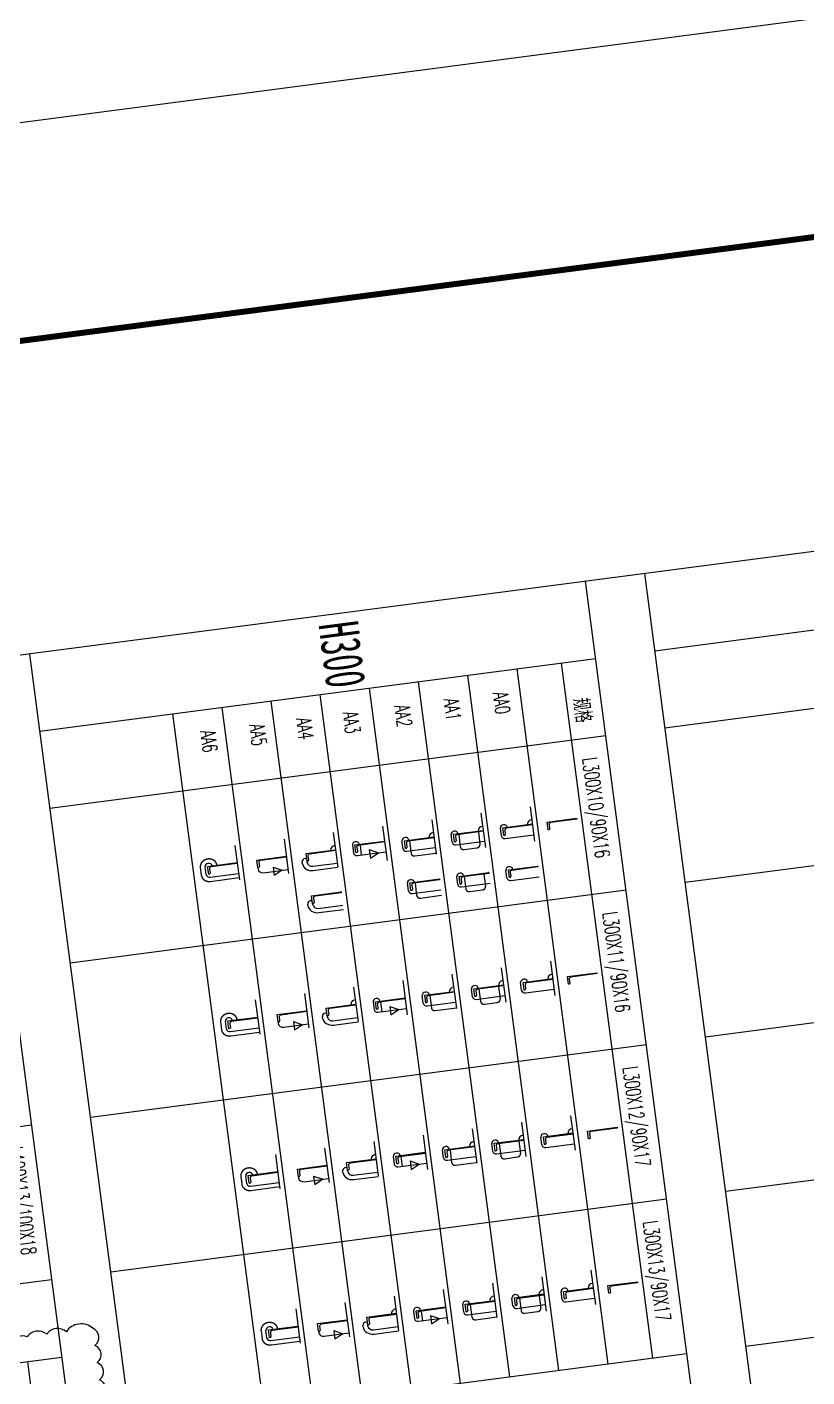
# Model space of a CAD drawing. Header units: millimetres. Extents: x -14906165 to 53546503, y 133836 to 58622790.
# Drawn here: x 41372274 to 41949199, y 41680400 to 42679499 of the extents above; entities that cross this region are included whole.
import ezdxf

# ---------------------------------------------------------------- set-up
doc = ezdxf.new("R2010")
doc.units = ezdxf.units.MM
doc.header["$LTSCALE"] = 100
doc.linetypes.add('DASHED', pattern=[8, 6, -2])
for name, color, linetype in [('L', 254, 'Continuous'), ('Seam', 40, 'Continuous'), ('标准形式增加', 6, 'Continuous')]:
    doc.layers.add(name, color=color, linetype=linetype)
doc.styles.add('中文GB2312', font='', dxfattribs={"width": 0.7})
doc.styles.add('英文（单）', font='romans.shx', dxfattribs={"width": 0.7})
doc.styles.get('中文GB2312').set_extended_font_data('FangSong_GB2312')

# ---------------------------------------------------------------- blocks, each defined once
blk = doc.blocks.new('L300X10+90X16')
blk.add_lwpolyline([(90, 293.5), (90, 300), (0, 300), (0, 0), (10, 0), (10, 265, -0.4142136), (29, 284), (80.5, 284, 0.4142136)], format="xyb", close=True)
blk = doc.blocks.new('L300X11+90X16')
blk.add_lwpolyline([(90, 293.5), (90, 300), (0, 300), (0, 0), (11, 0), (11, 265, -0.4142136), (30, 284), (80.5, 284, 0.4142136)], format="xyb", close=True)
blk = doc.blocks.new('L300X12+90X17')
blk.add_lwpolyline([(90, 292.5), (90, 300), (0, 300), (0, 0), (12, 0), (12, 264, -0.4142136), (31, 283), (80.5, 283, 0.4142136)], format="xyb", close=True)
blk = doc.blocks.new('L300X13+90X17')
blk.add_lwpolyline([(90, 292.5), (90, 300), (0, 300), (0, 0), (13, 0), (13, 264, -0.4142136), (32, 283), (80.5, 283, 0.4142136)], format="xyb", close=True)
blk = doc.blocks.new('L300X10+90X16AA3')
for p, q in [((-565012, 636713), (-565012, 637003)), ((-565127, 636753), (-565012, 636753)), ((-565137, 636678), (-565047, 636678))]:
    blk.add_line(p, q)
for centre, start, end in [((-565137, 636713), 90, 270), ((-565047, 636713), 266.5812, 0)]:
    blk.add_arc(centre, 35, start, end)
at = {"layer": 'Seam'}
for p, q in [((-565062, 636840), (-565012, 636927)), ((-564962, 636840), (-565012, 636927)), ((-565062, 636840), (-564962, 636840))]:
    blk.add_line(p, q, dxfattribs=at)
at = {"xscale": -1, "rotation": 180}
blk.add_blockref('L300X10+90X16', (-565137, 637003), dxfattribs=at)
blk = doc.blocks.new('L300X11+90X16AA3')
for p, q in [((-563186, 636713), (-563186, 637003)), ((-563300, 636753), (-563186, 636753)), ((-563311, 636678), (-563221, 636678))]:
    blk.add_line(p, q)
for centre, start, end in [((-563311, 636713), 90, 270), ((-563221, 636713), 266.5812, 0)]:
    blk.add_arc(centre, 35, start, end)
at = {"layer": 'Seam'}
for p, q in [((-563236, 636840), (-563186, 636927)), ((-563136, 636840), (-563186, 636927)), ((-563236, 636840), (-563136, 636840))]:
    blk.add_line(p, q, dxfattribs=at)
at = {"xscale": -1, "rotation": 180}
blk.add_blockref('L300X11+90X16', (-563311, 637003), dxfattribs=at)
blk = doc.blocks.new('L300X12+90X17AA3')
for p, q in [((-561386, 636713), (-561386, 637003)), ((-561499, 636753), (-561386, 636753)), ((-561511, 636678), (-561421, 636678))]:
    blk.add_line(p, q)
for centre, start, end in [((-561511, 636713), 90, 270), ((-561421, 636713), 266.5812, 0)]:
    blk.add_arc(centre, 35, start, end)
at = {"layer": 'Seam'}
for p, q in [((-561436, 636840), (-561386, 636927)), ((-561336, 636840), (-561386, 636927)), ((-561436, 636840), (-561336, 636840))]:
    blk.add_line(p, q, dxfattribs=at)
at = {"xscale": -1, "rotation": 180}
blk.add_blockref('L300X12+90X17', (-561511, 637003), dxfattribs=at)
blk = doc.blocks.new('L300X13+90X17AA3')
for p, q in [((-559586, 636713), (-559586, 637003)), ((-559698, 636753), (-559586, 636753)), ((-559711, 636678), (-559621, 636678))]:
    blk.add_line(p, q)
for centre, start, end in [((-559711, 636713), 90, 270), ((-559621, 636713), 266.5812, 0)]:
    blk.add_arc(centre, 35, start, end)
at = {"layer": 'Seam'}
for p, q in [((-559636, 636840), (-559586, 636927)), ((-559536, 636840), (-559586, 636927)), ((-559636, 636840), (-559536, 636840))]:
    blk.add_line(p, q, dxfattribs=at)
at = {"xscale": -1, "rotation": 180}
blk.add_blockref('L300X13+90X17', (-559711, 637003), dxfattribs=at)
blk = doc.blocks.new('*U913')
for p, q in [((125, -290), (125, 0)), ((90, -325), (0, -325))]:
    blk.add_line(p, q)
for centre, radius, start, end in [((0, 0), 50, 180, 270), ((0, -290), 35, 90, 270), ((90, -290), 35, 270, 0)]:
    blk.add_arc(centre, radius, start, end)
at = {"layer": 'L'}
for p, q in [((0, -300), (0, 0)), ((0, 0), (10, 0)), ((10, 0), (10, -265)), ((90, -300), (0, -300)), ((29, -284), (80.5, -284)), ((90, -293.5), (90, -300))]:
    blk.add_line(p, q, dxfattribs=at)
for centre, radius, start, end in [((29, -265), 19, 180, 270), ((80.5, -293.5), 9.5, 360, 90)]:
    blk.add_arc(centre, radius, start, end, dxfattribs=at)
blk = doc.blocks.new('*U914')
for p, q in [((125, -290), (125, 0)), ((10, -50), (155, -50)), ((10, -250), (155, -250)), ((90, -325), (0, -325))]:
    blk.add_line(p, q)
at = {"linetype": 'DASHED'}
blk.add_line((190, -215), (190, -85), dxfattribs=at)
for centre, radius, start, end in [((0, 0), 50, 180, 270), ((0, -290), 35, 90, 270), ((90, -290), 35, 270, 0)]:
    blk.add_arc(centre, radius, start, end)
for centre, start, end in [((155, -85), 0, 90), ((155, -215), 270, 360)]:
    blk.add_arc(centre, 35, start, end, dxfattribs=at)
at = {"layer": 'L'}
for p, q in [((0, -300), (0, 0)), ((0, 0), (10, 0)), ((10, 0), (10, -265)), ((90, -300), (0, -300)), ((29, -284), (80.5, -284)), ((90, -293.5), (90, -300))]:
    blk.add_line(p, q, dxfattribs=at)
for centre, radius, start, end in [((29, -265), 19, 180, 270), ((80.5, -293.5), 9.5, 360, 90)]:
    blk.add_arc(centre, radius, start, end, dxfattribs=at)
blk = doc.blocks.new('*U915')
for p, q in [((125, -290), (125, 0)), ((10, -250), (155, -250)), ((90, -325), (0, -325))]:
    blk.add_line(p, q)
at = {"linetype": 'DASHED'}
blk.add_line((190, -215), (190, 0), dxfattribs=at)
for centre, radius, start, end in [((0, 0), 50, 180, 270), ((0, -290), 35, 90, 270), ((90, -290), 35, 270, 0)]:
    blk.add_arc(centre, radius, start, end)
blk.add_arc((155, -215), 35, 270, 360, dxfattribs=at)
at = {"layer": 'L'}
for p, q in [((0, -300), (0, 0)), ((0, 0), (10, 0)), ((10, 0), (10, -265)), ((90, -300), (0, -300)), ((29, -284), (80.5, -284)), ((90, -293.5), (90, -300))]:
    blk.add_line(p, q, dxfattribs=at)
for centre, radius, start, end in [((29, -265), 19, 180, 270), ((80.5, -293.5), 9.5, 360, 90)]:
    blk.add_arc(centre, radius, start, end, dxfattribs=at)
blk = doc.blocks.new('*U916')
for p, q in [((155, -250), (155, 0)), ((205, -250), (205, 0)), ((55, -315), (55, -300)), ((105, -300), (90, -300)), ((105, -350), (90, -350))]:
    blk.add_line(p, q)
for centre, radius, start, end in [((0, 0), 50, 180, 270), ((105, -250), 50, 270, 0), ((105, -250), 100, 270, 0), ((90, -315), 35, 180, 270)]:
    blk.add_arc(centre, radius, start, end)
at = {"layer": 'L'}
for p, q in [((0, -300), (0, 0)), ((0, 0), (10, 0)), ((10, 0), (10, -265)), ((90, -300), (0, -300)), ((29, -284), (80.5, -284)), ((90, -293.5), (90, -300))]:
    blk.add_line(p, q, dxfattribs=at)
for centre, radius, start, end in [((29, -265), 19, 180, 270), ((80.5, -293.5), 9.5, 360, 90)]:
    blk.add_arc(centre, radius, start, end, dxfattribs=at)
blk = doc.blocks.new('*U917')
for p, q in [((155, -250), (155, 0)), ((90, -300), (105, -300))]:
    blk.add_line(p, q)
blk.add_arc((105, -250), 50, 270, 0)
at = {"layer": 'L'}
for p, q in [((0, -300), (0, 0)), ((0, 0), (10, 0)), ((10, 0), (10, -265)), ((90, -300), (0, -300)), ((29, -284), (80, -284)), ((90, -294), (90, -300))]:
    blk.add_line(p, q, dxfattribs=at)
for centre, radius, start, end in [((29, -265), 19, 180, 270), ((80, -294), 9.5, 360, 90)]:
    blk.add_arc(centre, radius, start, end, dxfattribs=at)
at = {"layer": 'Seam'}
for p, q in [((105, -147), (155, -60)), ((155, -60), (205, -147)), ((105, -147), (205, -147))]:
    blk.add_line(p, q, dxfattribs=at)
blk = doc.blocks.new('*U408')
for p, q in [((125, -290), (125, 0)), ((90, -325), (0, -325))]:
    blk.add_line(p, q)
for centre, radius, start, end in [((0, 0), 50, 180, 270), ((0, -290), 35, 90, 270), ((90, -290), 35, 270, 0)]:
    blk.add_arc(centre, radius, start, end)
at = {"layer": 'L'}
for p, q in [((0, -300), (0, 0)), ((0, 0), (11, 0)), ((11, 0), (11, -265)), ((90, -300), (0, -300)), ((30, -284), (80.5, -284)), ((90, -293.5), (90, -300))]:
    blk.add_line(p, q, dxfattribs=at)
for centre, radius, start, end in [((30, -265), 19, 180, 270), ((80.5, -293.5), 9.5, 360, 90)]:
    blk.add_arc(centre, radius, start, end, dxfattribs=at)
blk = doc.blocks.new('*U407')
for p, q in [((125, -290), (125, 0)), ((11, -50), (156, -50)), ((11, -250), (156, -250)), ((90, -325), (0, -325))]:
    blk.add_line(p, q)
at = {"linetype": 'DASHED'}
blk.add_line((191, -215), (191, -85), dxfattribs=at)
for centre, radius, start, end in [((0, 0), 50, 180, 270), ((0, -290), 35, 90, 270), ((90, -290), 35, 270, 0)]:
    blk.add_arc(centre, radius, start, end)
for centre, start, end in [((156, -85), 0, 90), ((156, -215), 270, 0)]:
    blk.add_arc(centre, 35, start, end, dxfattribs=at)
at = {"layer": 'L'}
for p, q in [((0, -300), (0, 0)), ((0, 0), (11, 0)), ((11, 0), (11, -265)), ((90, -300), (0, -300)), ((30, -284), (80.5, -284)), ((90, -293.5), (90, -300))]:
    blk.add_line(p, q, dxfattribs=at)
for centre, radius, start, end in [((30, -265), 19, 180, 270), ((80.5, -293.5), 9.5, 360, 90)]:
    blk.add_arc(centre, radius, start, end, dxfattribs=at)
blk = doc.blocks.new('*U406')
for p, q in [((125, -290), (125, 0)), ((11, -250), (156, -250)), ((90, -325), (0, -325))]:
    blk.add_line(p, q)
at = {"linetype": 'DASHED'}
blk.add_line((191, -215), (191, 0), dxfattribs=at)
for centre, radius, start, end in [((0, 0), 50, 180, 270), ((0, -290), 35, 90, 270), ((90, -290), 35, 270, 0)]:
    blk.add_arc(centre, radius, start, end)
blk.add_arc((156, -215), 35, 270, 0, dxfattribs=at)
at = {"layer": 'L'}
for p, q in [((0, -300), (0, 0)), ((0, 0), (11, 0)), ((11, 0), (11, -265)), ((90, -300), (0, -300)), ((30, -284), (80.5, -284)), ((90, -293.5), (90, -300))]:
    blk.add_line(p, q, dxfattribs=at)
for centre, radius, start, end in [((30, -265), 19, 180, 270), ((80.5, -293.5), 9.5, 360, 90)]:
    blk.add_arc(centre, radius, start, end, dxfattribs=at)
blk = doc.blocks.new('*U404')
for p, q in [((155, -250), (155, 0)), ((205, -250), (205, 0)), ((55, -315), (55, -300)), ((105, -300), (90, -300)), ((105, -350), (90, -350))]:
    blk.add_line(p, q)
for centre, radius, start, end in [((0, 0), 50, 180, 270), ((105, -250), 50, 270, 0), ((105, -250), 100, 270, 0), ((90, -315), 35, 180, 270)]:
    blk.add_arc(centre, radius, start, end)
at = {"layer": 'L'}
for p, q in [((0, -300), (0, 0)), ((0, 0), (11, 0)), ((11, 0), (11, -265)), ((90, -300), (0, -300)), ((30, -284), (80.5, -284)), ((90, -293.5), (90, -300))]:
    blk.add_line(p, q, dxfattribs=at)
for centre, radius, start, end in [((30, -265), 19, 180, 270), ((80.5, -293.5), 9.5, 360, 90)]:
    blk.add_arc(centre, radius, start, end, dxfattribs=at)
blk = doc.blocks.new('*U405')
for p, q in [((155, -250), (155, 0)), ((90, -300), (105, -300))]:
    blk.add_line(p, q)
blk.add_arc((105, -250), 50, 270, 0)
at = {"layer": 'L'}
for p, q in [((0, -300), (0, 0)), ((0, 0), (11, 0)), ((11, 0), (11, -265)), ((90, -300), (0, -300)), ((30, -284), (80, -284)), ((90, -294), (90, -300))]:
    blk.add_line(p, q, dxfattribs=at)
for centre, radius, start, end in [((30, -265), 19, 180, 270), ((80, -294), 9.5, 360, 90)]:
    blk.add_arc(centre, radius, start, end, dxfattribs=at)
at = {"layer": 'Seam'}
for p, q in [((105, -147), (155, -60)), ((155, -60), (205, -147)), ((105, -147), (205, -147))]:
    blk.add_line(p, q, dxfattribs=at)
blk = doc.blocks.new('*U918')
for p, q in [((125, -290), (125, 0)), ((90, -325), (0, -325))]:
    blk.add_line(p, q)
for centre, radius, start, end in [((0, 0), 50, 180, 270), ((0, -290), 35, 90, 270), ((90, -290), 35, 270, 0)]:
    blk.add_arc(centre, radius, start, end)
at = {"layer": 'L'}
for p, q in [((0, -300), (0, 0)), ((0, 0), (13, 0)), ((13, 0), (13, -264)), ((90, -300), (0, -300)), ((32, -283), (80.5, -283)), ((90, -292.5), (90, -300))]:
    blk.add_line(p, q, dxfattribs=at)
for centre, radius, start, end in [((32, -264), 19, 180, 270), ((80.5, -292.5), 9.5, 360, 90)]:
    blk.add_arc(centre, radius, start, end, dxfattribs=at)
blk = doc.blocks.new('*U919')
for p, q in [((125, -290), (125, 0)), ((13, -50), (158, -50)), ((13, -250), (158, -250)), ((90, -325), (0, -325))]:
    blk.add_line(p, q)
at = {"linetype": 'DASHED'}
blk.add_line((193, -215), (193, -85), dxfattribs=at)
for centre, radius, start, end in [((0, 0), 50, 180, 270), ((0, -290), 35, 90, 270), ((90, -290), 35, 270, 0)]:
    blk.add_arc(centre, radius, start, end)
for centre, start, end in [((158, -85), 0, 90), ((158, -215), 270, 360)]:
    blk.add_arc(centre, 35, start, end, dxfattribs=at)
at = {"layer": 'L'}
for p, q in [((0, -300), (0, 0)), ((0, 0), (13, 0)), ((13, 0), (13, -264)), ((90, -300), (0, -300)), ((32, -283), (80.5, -283)), ((90, -292.5), (90, -300))]:
    blk.add_line(p, q, dxfattribs=at)
for centre, radius, start, end in [((32, -264), 19, 180, 270), ((80.5, -292.5), 9.5, 360, 90)]:
    blk.add_arc(centre, radius, start, end, dxfattribs=at)
blk = doc.blocks.new('*U920')
for p, q in [((125, -290), (125, 0)), ((13, -250), (158, -250)), ((90, -325), (0, -325))]:
    blk.add_line(p, q)
at = {"linetype": 'DASHED'}
blk.add_line((193, -215), (193, 0), dxfattribs=at)
for centre, radius, start, end in [((0, 0), 50, 180, 270), ((0, -290), 35, 90, 270), ((90, -290), 35, 270, 0)]:
    blk.add_arc(centre, radius, start, end)
blk.add_arc((158, -215), 35, 270, 360, dxfattribs=at)
at = {"layer": 'L'}
for p, q in [((0, -300), (0, 0)), ((0, 0), (13, 0)), ((13, 0), (13, -264)), ((90, -300), (0, -300)), ((32, -283), (80.5, -283)), ((90, -292.5), (90, -300))]:
    blk.add_line(p, q, dxfattribs=at)
for centre, radius, start, end in [((32, -264), 19, 180, 270), ((80.5, -292.5), 9.5, 360, 90)]:
    blk.add_arc(centre, radius, start, end, dxfattribs=at)
blk = doc.blocks.new('*U921')
for p, q in [((205, -250), (205, 0)), ((155, -250), (155, 0)), ((55, -315), (55, -300)), ((105, -300), (90, -300)), ((105, -350), (90, -350))]:
    blk.add_line(p, q)
for centre, radius, start, end in [((0, 0), 50, 180, 270), ((105, -250), 50, 270, 0), ((105, -250), 100, 270, 0), ((90, -315), 35, 180, 270)]:
    blk.add_arc(centre, radius, start, end)
at = {"layer": 'L'}
for p, q in [((0, -300), (0, 0)), ((0, 0), (13, 0)), ((13, 0), (13, -264)), ((90, -300), (0, -300)), ((32, -283), (80, -283)), ((90, -292), (90, -300))]:
    blk.add_line(p, q, dxfattribs=at)
for centre, radius, start, end in [((32, -264), 19, 180, 270), ((80, -292), 9.5, 360, 90)]:
    blk.add_arc(centre, radius, start, end, dxfattribs=at)
blk = doc.blocks.new('*U922')
for p, q in [((155, -250), (155, 0)), ((90, -300), (105, -300))]:
    blk.add_line(p, q)
blk.add_arc((105, -250), 50, 270, 0)
at = {"layer": 'L'}
for p, q in [((0, -300), (0, 0)), ((0, 0), (13, 0)), ((13, 0), (13, -264)), ((90, -300), (0, -300)), ((32, -283), (80, -283)), ((90, -292), (90, -300))]:
    blk.add_line(p, q, dxfattribs=at)
for centre, radius, start, end in [((32, -264), 19, 180, 270), ((80, -292), 9.5, 360, 90)]:
    blk.add_arc(centre, radius, start, end, dxfattribs=at)
at = {"layer": 'Seam'}
for p, q in [((105, -147), (155, -60)), ((155, -60), (205, -147)), ((105, -147), (205, -147))]:
    blk.add_line(p, q, dxfattribs=at)
blk = doc.blocks.new('*U443')
for p, q in [((125, -290), (125, 0)), ((90, -325), (0, -325))]:
    blk.add_line(p, q)
for centre, radius, start, end in [((0, 0), 50, 180, 270), ((0, -290), 35, 90, 270), ((90, -290), 35, 270, 0)]:
    blk.add_arc(centre, radius, start, end)
at = {"layer": 'L'}
for p, q in [((0, -300), (0, 0)), ((0, 0), (12, 0)), ((12, 0), (12, -264)), ((90, -300), (0, -300)), ((31, -283), (80.5, -283)), ((90, -292.5), (90, -300))]:
    blk.add_line(p, q, dxfattribs=at)
for centre, radius, start, end in [((31, -264), 19, 180, 270), ((80.5, -292.5), 9.5, 360, 90)]:
    blk.add_arc(centre, radius, start, end, dxfattribs=at)
blk = doc.blocks.new('*U442')
for p, q in [((125, -290), (125, 0)), ((12, -50), (157, -50)), ((12, -250), (157, -250)), ((90, -325), (0, -325))]:
    blk.add_line(p, q)
at = {"linetype": 'DASHED'}
blk.add_line((192, -215), (192, -85), dxfattribs=at)
for centre, radius, start, end in [((0, 0), 50, 180, 270), ((0, -290), 35, 90, 270), ((90, -290), 35, 270, 0)]:
    blk.add_arc(centre, radius, start, end)
for centre, start, end in [((157, -85), 0, 90), ((157, -215), 270, 0)]:
    blk.add_arc(centre, 35, start, end, dxfattribs=at)
at = {"layer": 'L'}
for p, q in [((0, -300), (0, 0)), ((0, 0), (12, 0)), ((12, 0), (12, -264)), ((90, -300), (0, -300)), ((31, -283), (80.5, -283)), ((90, -292.5), (90, -300))]:
    blk.add_line(p, q, dxfattribs=at)
for centre, radius, start, end in [((31, -264), 19, 180, 270), ((80.5, -292.5), 9.5, 360, 90)]:
    blk.add_arc(centre, radius, start, end, dxfattribs=at)
blk = doc.blocks.new('*U441')
for p, q in [((125, -290), (125, 0)), ((12, -250), (157, -250)), ((90, -325), (0, -325))]:
    blk.add_line(p, q)
at = {"linetype": 'DASHED'}
blk.add_line((192, -215), (192, 0), dxfattribs=at)
for centre, radius, start, end in [((0, 0), 50, 180, 270), ((0, -290), 35, 90, 270), ((90, -290), 35, 270, 0)]:
    blk.add_arc(centre, radius, start, end)
blk.add_arc((157, -215), 35, 270, 0, dxfattribs=at)
at = {"layer": 'L'}
for p, q in [((0, -300), (0, 0)), ((0, 0), (12, 0)), ((12, 0), (12, -264)), ((90, -300), (0, -300)), ((31, -283), (80.5, -283)), ((90, -292.5), (90, -300))]:
    blk.add_line(p, q, dxfattribs=at)
for centre, radius, start, end in [((31, -264), 19, 180, 270), ((80.5, -292.5), 9.5, 360, 90)]:
    blk.add_arc(centre, radius, start, end, dxfattribs=at)
blk = doc.blocks.new('*U439')
for p, q in [((155, -250), (155, 0)), ((205, -250), (205, 0)), ((55, -315), (55, -300)), ((105, -300), (90, -300)), ((105, -350), (90, -350))]:
    blk.add_line(p, q)
for centre, radius, start, end in [((0, 0), 50, 180, 270), ((105, -250), 50, 270, 0), ((105, -250), 100, 270, 0), ((90, -315), 35, 180, 270)]:
    blk.add_arc(centre, radius, start, end)
at = {"layer": 'L'}
for p, q in [((0, -300), (0, 0)), ((0, 0), (12, 0)), ((12, 0), (12, -264)), ((90, -300), (0, -300)), ((31, -283), (80, -283)), ((90, -292), (90, -300))]:
    blk.add_line(p, q, dxfattribs=at)
for centre, radius, start, end in [((31, -264), 19, 180, 270), ((80, -292), 9.5, 360, 90)]:
    blk.add_arc(centre, radius, start, end, dxfattribs=at)
blk = doc.blocks.new('*U440')
for p, q in [((155, -250), (155, 0)), ((90, -300), (105, -300))]:
    blk.add_line(p, q)
blk.add_arc((105, -250), 50, 270, 0)
at = {"layer": 'L'}
for p, q in [((0, -300), (0, 0)), ((0, 0), (12, 0)), ((12, 0), (12, -264)), ((90, -300), (0, -300)), ((31, -283), (80, -283)), ((90, -292), (90, -300))]:
    blk.add_line(p, q, dxfattribs=at)
for centre, radius, start, end in [((31, -264), 19, 180, 270), ((80, -292), 9.5, 360, 90)]:
    blk.add_arc(centre, radius, start, end, dxfattribs=at)
at = {"layer": 'Seam'}
for p, q in [((105, -147), (155, -60)), ((155, -60), (205, -147)), ((105, -147), (205, -147))]:
    blk.add_line(p, q, dxfattribs=at)
blk = doc.blocks.new('*U937')
for p, q in [((125, -290), (125, 0)), ((90, -325), (0, -325))]:
    blk.add_line(p, q)
at = {"linetype": 'DASHED'}
for p, q in [((175, -290), (175, 0)), ((0, -375), (90, -375))]:
    blk.add_line(p, q, dxfattribs=at)
for centre, start, end in [((0, -290), 90, 270), ((90, -290), 270, 0)]:
    blk.add_arc(centre, 85, start, end, dxfattribs=at)
for centre, start, end in [((0, -290), 90, 270), ((90, -290), 270, 0)]:
    blk.add_arc(centre, 35, start, end)
at = {"layer": 'L'}
for p, q in [((0, -300), (0, 0)), ((0, 0), (10, 0)), ((10, 0), (10, -265)), ((90, -300), (0, -300)), ((29, -284), (80.5, -284)), ((90, -293.5), (90, -300))]:
    blk.add_line(p, q, dxfattribs=at)
for centre, radius, start, end in [((29, -265), 19, 180, 270), ((80.5, -293.5), 9.5, 360, 90)]:
    blk.add_arc(centre, radius, start, end, dxfattribs=at)
blk = doc.blocks.new('*U589')
for p, q in [((125, -290), (125, 0)), ((90, -325), (0, -325))]:
    blk.add_line(p, q)
at = {"linetype": 'DASHED'}
for p, q in [((175, -290), (175, 0)), ((0, -375), (90, -375))]:
    blk.add_line(p, q, dxfattribs=at)
for centre, start, end in [((0, -290), 90, 270), ((90, -290), 270, 0)]:
    blk.add_arc(centre, 85, start, end, dxfattribs=at)
for centre, start, end in [((0, -290), 90, 270), ((90, -290), 270, 0)]:
    blk.add_arc(centre, 35, start, end)
at = {"layer": 'L'}
for p, q in [((0, -300), (0, 0)), ((0, 0), (11, 0)), ((11, 0), (11, -265)), ((90, -300), (0, -300)), ((30, -284), (80.5, -284)), ((90, -293.5), (90, -300))]:
    blk.add_line(p, q, dxfattribs=at)
for centre, radius, start, end in [((30, -265), 19, 180, 270), ((80.5, -293.5), 9.5, 360, 90)]:
    blk.add_arc(centre, radius, start, end, dxfattribs=at)
blk = doc.blocks.new('*U938')
for p, q in [((125, -290), (125, 0)), ((90, -325), (0, -325))]:
    blk.add_line(p, q)
at = {"linetype": 'DASHED'}
for p, q in [((175, -290), (175, 0)), ((0, -375), (90, -375))]:
    blk.add_line(p, q, dxfattribs=at)
for centre, start, end in [((0, -290), 90, 270), ((90, -290), 270, 0)]:
    blk.add_arc(centre, 85, start, end, dxfattribs=at)
for centre, start, end in [((0, -290), 90, 270), ((90, -290), 270, 0)]:
    blk.add_arc(centre, 35, start, end)
at = {"layer": 'L'}
for p, q in [((0, -300), (0, 0)), ((0, 0), (13, 0)), ((13, 0), (13, -264)), ((90, -300), (0, -300)), ((32, -283), (80.5, -283)), ((90, -292.5), (90, -300))]:
    blk.add_line(p, q, dxfattribs=at)
for centre, radius, start, end in [((32, -264), 19, 180, 270), ((80.5, -292.5), 9.5, 360, 90)]:
    blk.add_arc(centre, radius, start, end, dxfattribs=at)
blk = doc.blocks.new('*U590')
for p, q in [((125, -290), (125, 0)), ((90, -325), (0, -325))]:
    blk.add_line(p, q)
at = {"linetype": 'DASHED'}
for p, q in [((175, -290), (175, 0)), ((0, -375), (90, -375))]:
    blk.add_line(p, q, dxfattribs=at)
for centre, start, end in [((0, -290), 90, 270), ((90, -290), 270, 0)]:
    blk.add_arc(centre, 85, start, end, dxfattribs=at)
for centre, start, end in [((0, -290), 90, 270), ((90, -290), 270, 0)]:
    blk.add_arc(centre, 35, start, end)
at = {"layer": 'L'}
for p, q in [((0, -300), (0, 0)), ((0, 0), (12, 0)), ((12, 0), (12, -264)), ((90, -300), (0, -300)), ((31, -283), (80.5, -283)), ((90, -292.5), (90, -300))]:
    blk.add_line(p, q, dxfattribs=at)
for centre, radius, start, end in [((31, -264), 19, 180, 270), ((80.5, -292.5), 9.5, 360, 90)]:
    blk.add_arc(centre, radius, start, end, dxfattribs=at)
blk = doc.blocks.new('*U961')
for p, q in [((125, -290), (125, 0)), ((90, -325), (0, -325))]:
    blk.add_line(p, q)
for centre, radius, start, end in [((0, 0), 1, 180, 270), ((0, -290), 35, 90, 270), ((90, -290), 35, 270, 0)]:
    blk.add_arc(centre, radius, start, end)
at = {"layer": 'L'}
for p, q in [((0, -300), (0, 0)), ((0, 0), (10, 0)), ((10, 0), (10, -265)), ((90, -300), (0, -300)), ((29, -284), (80.5, -284)), ((90, -293.5), (90, -300))]:
    blk.add_line(p, q, dxfattribs=at)
for centre, radius, start, end in [((29, -265), 19, 180, 270), ((80.5, -293.5), 9.5, 360, 90)]:
    blk.add_arc(centre, radius, start, end, dxfattribs=at)
blk = doc.blocks.new('*U962')
for p, q in [((125, -290), (125, 0)), ((10, -50), (155, -50)), ((10, -250), (155, -250)), ((90, -325), (0, -325))]:
    blk.add_line(p, q)
at = {"linetype": 'DASHED'}
blk.add_line((190, -215), (190, -85), dxfattribs=at)
for centre, radius, start, end in [((0, 0), 1, 180, 270), ((0, -290), 35, 90, 270), ((90, -290), 35, 270, 0)]:
    blk.add_arc(centre, radius, start, end)
for centre, start, end in [((155, -85), 0, 90), ((155, -215), 270, 360)]:
    blk.add_arc(centre, 35, start, end, dxfattribs=at)
at = {"layer": 'L'}
for p, q in [((0, -300), (0, 0)), ((0, 0), (10, 0)), ((10, 0), (10, -265)), ((90, -300), (0, -300)), ((29, -284), (80.5, -284)), ((90, -293.5), (90, -300))]:
    blk.add_line(p, q, dxfattribs=at)
for centre, radius, start, end in [((29, -265), 19, 180, 270), ((80.5, -293.5), 9.5, 360, 90)]:
    blk.add_arc(centre, radius, start, end, dxfattribs=at)
blk = doc.blocks.new('*U963')
for p, q in [((125, -290), (125, 0)), ((10, -250), (155, -250)), ((90, -325), (0, -325))]:
    blk.add_line(p, q)
at = {"linetype": 'DASHED'}
blk.add_line((190, -215), (190, 0), dxfattribs=at)
for centre, radius, start, end in [((0, 0), 1, 180, 270), ((0, -290), 35, 90, 270), ((90, -290), 35, 270, 0)]:
    blk.add_arc(centre, radius, start, end)
blk.add_arc((155, -215), 35, 270, 360, dxfattribs=at)
at = {"layer": 'L'}
for p, q in [((0, -300), (0, 0)), ((0, 0), (10, 0)), ((10, 0), (10, -265)), ((90, -300), (0, -300)), ((29, -284), (80.5, -284)), ((90, -293.5), (90, -300))]:
    blk.add_line(p, q, dxfattribs=at)
for centre, radius, start, end in [((29, -265), 19, 180, 270), ((80.5, -293.5), 9.5, 360, 90)]:
    blk.add_arc(centre, radius, start, end, dxfattribs=at)
blk = doc.blocks.new('*U964')
for p, q in [((155, -250), (155, 0)), ((205, -250), (205, 0)), ((55, -315), (55, -300)), ((105, -300), (90, -300)), ((105, -350), (90, -350))]:
    blk.add_line(p, q)
for centre, radius, start, end in [((0, 0), 1, 180, 270), ((105, -250), 50, 270, 0), ((105, -250), 100, 270, 0), ((90, -315), 35, 180, 270)]:
    blk.add_arc(centre, radius, start, end)
at = {"layer": 'L'}
for p, q in [((0, -300), (0, 0)), ((0, 0), (10, 0)), ((10, 0), (10, -265)), ((90, -300), (0, -300)), ((29, -284), (80.5, -284)), ((90, -293.5), (90, -300))]:
    blk.add_line(p, q, dxfattribs=at)
for centre, radius, start, end in [((29, -265), 19, 180, 270), ((80.5, -293.5), 9.5, 360, 90)]:
    blk.add_arc(centre, radius, start, end, dxfattribs=at)
blk = doc.blocks.new('绘图要素标准库V1.0 - 0416')
for p, q in [((-573911.1, 656002.9), (-573911.1, 626302.9)), ((-571411.1, 655502.9), (-571411.1, 626802.9)), ((-567811.1, 655502.9), (-567811.1, 626802.9)), ((-566911.1, 639952.9), (-566911.1, 645052.9)), ((-566011.1, 645052.9), (-566011.1, 639952.9)), ((-564211.1, 645052.9), (-564211.1, 639952.9)), ((-562411.1, 645052.9), (-562411.1, 639952.9)), ((-560611.1, 645052.9), (-560611.1, 639952.9)), ((-558811.1, 639952.9), (-558811.1, 645052.9)), ((-553411.1, 639952.9), (-567811.1, 639952.9)), ((-553411.1, 639352.9), (-567811.1, 639352.9)), ((-566911.1, 633702.9), (-566911.1, 639352.9)), ((-566011.1, 639352.9), (-566011.1, 633702.9)), ((-564211.1, 639352.9), (-564211.1, 633702.9)), ((-562411.1, 639352.9), (-562411.1, 633702.9)), ((-560611.1, 639352.9), (-560611.1, 633702.9)), ((-558811.1, 639352.9), (-558811.1, 633702.9)), ((-566911.1, 639002.9), (-558811.1, 639002.9)), ((-558811.1, 638552.9), (-566911.1, 638552.9)), ((-558811.1, 638052.9), (-566911.1, 638052.9)), ((-558811.1, 637552.9), (-566911.1, 637552.9)), ((-558811.1, 637052.9), (-566911.1, 637052.9)), ((-558811.1, 636552.9), (-566911.1, 636552.9)), ((-558811.1, 636052.9), (-566911.1, 636052.9)), ((-566911.1, 635552.9), (-558811.1, 635552.9)), ((-566911.1, 635052.9), (-558811.1, 635052.9)), ((-553411.1, 633702.9), (-567811.1, 633702.9)), ((-567811.1, 633102.9), (-553411.1, 633102.9)), ((-562411.1, 633102.9), (-562411.1, 626802.9)), ((-560611.1, 633102.9), (-560611.1, 626802.9)), ((-559711.1, 626802.9), (-559711.1, 633102.9)), ((-559711.1, 632752.9), (-557611.1, 632752.9))]:
    blk.add_line(p, q)
at = {"color": 5}
for p, q in [((-565311.1, 638502.9), (-564911.1, 638502.9)), ((-563511.1, 638502.9), (-563111.1, 638502.9)), ((-561711.1, 638502.9), (-561311.1, 638502.9)), ((-559911.1, 638502.9), (-559511.1, 638502.9)), ((-565311.1, 638002.9), (-564911.1, 638002.9)), ((-563511.1, 638002.9), (-563111.1, 638002.9)), ((-561711.1, 638002.9), (-561311.1, 638002.9)), ((-559911.1, 638002.9), (-559511.1, 638002.9)), ((-565311.1, 637502.9), (-564911.1, 637502.9)), ((-563511.1, 637502.9), (-563111.1, 637502.9)), ((-561711.1, 637502.9), (-561311.1, 637502.9)), ((-559911.1, 637502.9), (-559511.1, 637502.9)), ((-565311.1, 637002.9), (-564911.1, 637002.9)), ((-563511.1, 637002.9), (-563111.1, 637002.9)), ((-561711.1, 637002.9), (-561311.1, 637002.9)), ((-559911.1, 637002.9), (-559511.1, 637002.9)), ((-565311.1, 636502.9), (-564911.1, 636502.9)), ((-563511.1, 636502.9), (-563111.1, 636502.9)), ((-561711.1, 636502.9), (-561311.1, 636502.9)), ((-559911.1, 636502.9), (-559511.1, 636502.9)), ((-565311.1, 636002.9), (-564911.1, 636002.9)), ((-563511.1, 636002.9), (-563111.1, 636002.9)), ((-561711.1, 636002.9), (-561311.1, 636002.9)), ((-559911.1, 636002.9), (-559511.1, 636002.9)), ((-565311.1, 635502.9), (-564911.1, 635502.9)), ((-563511.1, 635502.9), (-563111.1, 635502.9)), ((-561711.1, 635502.9), (-561311.1, 635502.9)), ((-559911.1, 635502.9), (-559511.1, 635502.9))]:
    blk.add_line(p, q, dxfattribs=at)
at = {"const_width": 60}
blk.add_lwpolyline([(-571411.1, 655502.9), (-553411.1, 655502.9), (-553411.1, 626802.9), (-571411.1, 626802.9)], close=True, dxfattribs=at)
at = {"layer": '标准形式增加'}
blk.add_lwpolyline([(-559994, 633449.9, -0.5205671), (-559794, 633449.9, -0.5205671), (-559594, 633449.9, -0.5205671), (-559394, 633449.9, -0.5205671), (-559194, 633449.9, -0.5205671), (-558994, 633449.9, -0.5205671), (-558794, 633449.9, -0.5205671), (-558594, 633449.9, -0.5205671), (-558394, 633449.9, -0.5205671), (-558194, 633449.9, -0.5205671), (-557994, 633449.9, -0.5205671), (-557794, 633449.9, -0.5205671), (-557594, 633449.9, -0.5205671), (-557394, 633449.9, -0.5205671), (-557277.8, 633366.1, -0.5205671), (-557277.8, 633166.1, -0.5205671), (-557277.8, 632966.1, -0.5205671), (-557277.8, 632766.1, -0.5205671), (-557343.8, 632632.1, -0.5205671), (-557543.8, 632632.1, -0.5205671), (-557743.8, 632632.1, -0.5205671), (-557943.8, 632632.1, -0.5205671), (-558143.8, 632632.1, -0.5205671), (-558343.8, 632632.1, -0.5205671), (-558543.8, 632632.1, -0.5205671), (-558743.8, 632632.1, -0.5205671), (-558943.8, 632632.1, -0.5205671), (-559143.8, 632632.1, -0.5205671), (-559343.8, 632632.1, -0.5205671), (-559543.8, 632632.1, -0.5205671), (-559743.8, 632632.1, -0.5205671), (-559943.8, 632632.1, -0.5205671), (-559994, 632781.9, -0.5205671), (-559994, 632981.9, -0.5205671), (-559994, 633181.9, -0.5205671)], format="xyb", close=True, dxfattribs=at)
at = {"xscale": -1}
for name, p, rotation in [('L300X10+90X16', (-565111.1, 638952.9), 180), ('L300X11+90X16', (-563311.1, 638952.9), 180), ('L300X12+90X17', (-561511.1, 638952.9), 180.0000000000157), ('L300X13+90X17', (-559711.1, 638952.9), 180)]:
    blk.add_blockref(name, p, dxfattribs=dict(at, rotation=rotation))
for name, p in [('*U913', (-565111.1, 638502.9)), ('*U961', (-564620.7, 638502.9)), ('*U408', (-563311.1, 638502.9)), ('*U443', (-561511.1, 638502.9)), ('*U918', (-559711.1, 638502.9)), ('*U914', (-565111.1, 638002.9)), ('*U962', (-564620.7, 638002.9)), ('*U407', (-563311.1, 638002.9)), ('*U442', (-561511.1, 638002.9)), ('*U919', (-559711.1, 638002.9)), ('*U915', (-565111.1, 637502.9)), ('*U963', (-564620.7, 637502.9)), ('*U406', (-563311.1, 637502.9)), ('*U441', (-561511.1, 637502.9)), ('*U920', (-559711.1, 637502.9)), ('L300X10+90X16AA3', (0, 0)), ('L300X11+90X16AA3', (0, 0)), ('L300X12+90X17AA3', (0, 0)), ('L300X13+90X17AA3', (0, 0)), ('*U916', (-565111.1, 636502.9)), ('*U964', (-564620.7, 636502.9)), ('*U404', (-563311.1, 636502.9)), ('*U439', (-561511.1, 636502.9)), ('*U921', (-559711.1, 636502.9)), ('*U917', (-565111.1, 636002.9)), ('*U405', (-563311.1, 636002.9)), ('*U440', (-561511.1, 636002.9)), ('*U922', (-559711.1, 636002.9)), ('*U937', (-565111.1, 635502.9)), ('*U589', (-563311.1, 635502.9)), ('*U590', (-561511.1, 635502.9)), ('*U938', (-559711.1, 635502.9))]:
    blk.add_blockref(name, p)
at = {"width": 0.7}
for s, height, style, p in [('规格', 150, '中文GB2312', (-566482.5, 639081.4)), ('L300X10/90X16', 150, '英文（单）', (-565786.4, 639087)), ('L300X11/90X16', 150, '英文（单）', (-563986.4, 639087)), ('L300X12/90X17', 150, '英文（单）', (-562186.4, 639087)), ('L300X13/90X17', 150, '英文（单）', (-560386.4, 639087)), ('AA0', 150, '英文（单）', (-566669, 638279.9)), ('AA1', 150, '英文（单）', (-566669, 637779.9)), ('AA2', 150, '英文（单）', (-566669, 637279.9)), ('H300', 400, '中文GB2312', (-567718.4, 636627)), ('AA3', 150, '英文（单）', (-566669, 636754.9)), ('AA4', 150, '英文（单）', (-566669, 636279.9)), ('AA5', 150, '英文（单）', (-566669, 635804.9)), ('AA6', 150, '英文（单）', (-566669, 635304.9)), ('L400X13/100X18', 150, '英文（单）', (-562186.4, 632837))]:
    blk.add_text(s, height=height, dxfattribs=dict(at, style=style)).set_placement(p)

msp = doc.modelspace()

# ---------------------------------------------------------------- block references
at = {"lineweight": 5, "xscale": 64.06802830554443, "yscale": 73.4024339265743, "zscale": 64.06802830554443, "rotation": 277.4624694947158}
msp.add_blockref('绘图要素标准库V1.0 - 0416', (-22373, 103764), dxfattribs=at)

doc.saveas('drawing.dxf')
